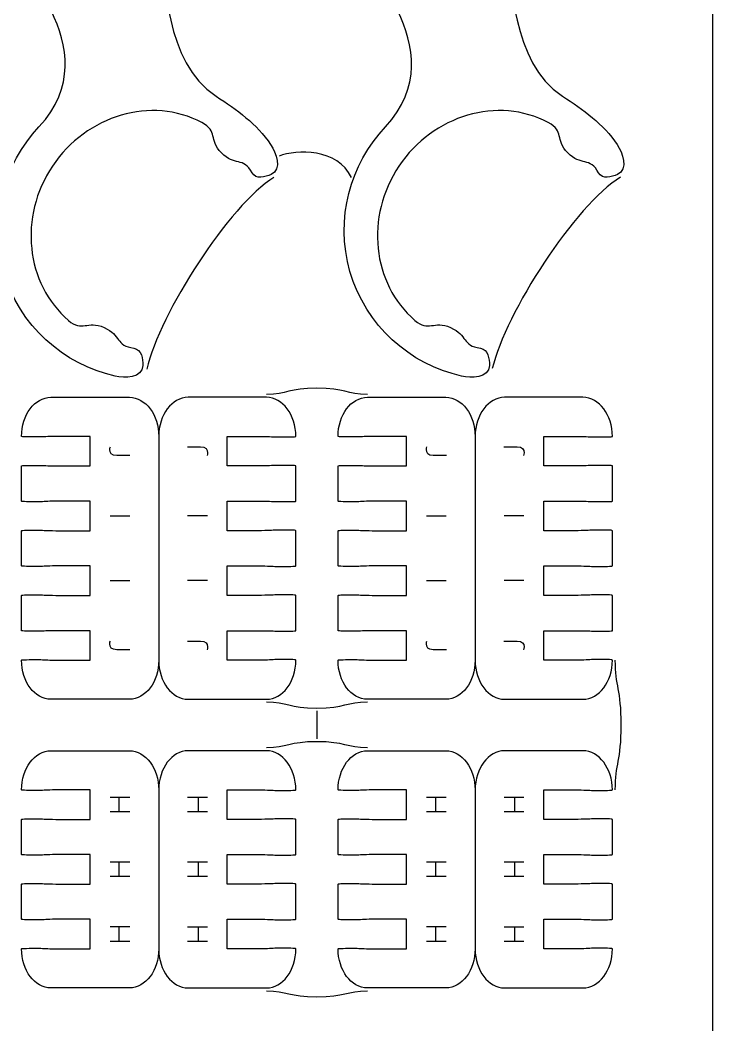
# Model space of a CAD drawing. Extents: x 0 to 250, y 0 to 300.
# Drawn here: x 179.3 to 250, y 72.2 to 174.8 of the extents above; entities that cross this region are included whole.
import ezdxf

# ---------------------------------------------------------------- set-up
doc = ezdxf.new("R2010")
doc.units = 0
doc.header["$MEASUREMENT"] = 0
doc.layers.add('DEFAULT', color=7, linetype='CONTINUOUS')

msp = doc.modelspace()

# ---------------------------------------------------------------- linework, layer by layer
at = {"layer": 'DEFAULT', "color": 250}
for points in [[(188.49, 124.18), (190.51, 124.18)], [(198.43, 124.18), (196.41, 124.18)], [(220.8, 124.18), (222.82, 124.18)], [(230.74, 124.18), (228.72, 124.18)], [(188.49, 117.57), (190.51, 117.57)], [(198.43, 117.57), (196.41, 117.57)], [(220.8, 117.57), (222.82, 117.57)], [(230.74, 117.57), (228.72, 117.57)], [(188.49, 95.46), (190.51, 95.46)], [(189.43, 93.96), (189.43, 95.46)], [(196.41, 95.46), (198.43, 95.46)], [(197.48, 95.46), (197.48, 93.96)], [(220.8, 95.46), (222.82, 95.46)], [(221.75, 93.96), (221.75, 95.46)], [(228.72, 95.46), (230.74, 95.46)], [(229.8, 95.46), (229.8, 93.96)], [(190.51, 93.96), (188.49, 93.96)], [(198.43, 93.96), (196.41, 93.96)], [(222.82, 93.96), (220.8, 93.96)], [(230.74, 93.96), (228.72, 93.96)], [(188.49, 88.86), (190.51, 88.86)], [(189.43, 87.36), (189.43, 88.86)], [(196.41, 88.86), (198.43, 88.86)], [(197.48, 88.86), (197.48, 87.36)], [(220.8, 88.86), (222.82, 88.86)], [(221.75, 87.36), (221.75, 88.86)], [(228.72, 88.86), (230.74, 88.86)], [(229.8, 88.86), (229.8, 87.36)], [(190.51, 87.36), (188.49, 87.36)], [(198.43, 87.36), (196.41, 87.36)], [(222.82, 87.36), (220.8, 87.36)], [(230.74, 87.36), (228.72, 87.36)], [(188.49, 82.26), (190.51, 82.26)], [(189.43, 80.75), (189.43, 82.26)], [(196.41, 82.25), (198.43, 82.25)], [(197.48, 82.25), (197.48, 80.75)], [(220.8, 82.26), (222.82, 82.26)], [(221.75, 80.75), (221.75, 82.26)], [(228.72, 82.25), (230.74, 82.25)], [(229.8, 82.25), (229.8, 80.75)], [(190.51, 80.75), (188.49, 80.75)], [(198.43, 80.75), (196.41, 80.75)], [(222.82, 80.75), (220.8, 80.75)], [(230.74, 80.75), (228.72, 80.75)]]:
    msp.add_lwpolyline(points, dxfattribs=at)
at = {"layer": 'DEFAULT', "color": 6}
msp.add_lwpolyline([(209.62, 104.27), (209.62, 101.43)], dxfattribs=at)
at = {"layer": 'DEFAULT', "color": 1}
for points, knots in [([(240.05, 0.05), (163.38, 0.05), (86.72, 0.05), (10.05, 0.05), (4.53, 0.05), (0.05, 4.53), (0.05, 10.05), (0.05, 103.38), (0.05, 196.72), (0.05, 290.05), (0.05, 295.57), (4.53, 300.05), (10.05, 300.05), (86.72, 300.05), (163.38, 300.05), (240.05, 300.05), (245.57, 300.05), (250.05, 295.57), (250.05, 290.05), (250.05, 196.72), (250.05, 103.38), (250.05, 10.05), (250.05, 4.53), (245.57, 0.05), (240.05, 0.05)], [0, 0, 0, 0, 651.969, 651.969, 651.969, 652.969, 652.969, 652.969, 1446.669, 1446.669, 1446.669, 1447.669, 1447.669, 1447.669, 2099.638, 2099.638, 2099.638, 2100.638, 2100.638, 2100.638, 2894.338, 2894.338, 2894.338, 2895.338, 2895.338, 2895.338, 2895.338]), ([(192.83, 183.28), (194.51, 178.72), (193.92, 170.56), (199.32, 167.01), (201.42, 165.63), (203.49, 164.19), (204.89, 162.07), (205.44, 161.24), (206.09, 159.55), (204.93, 159.02), (204.33, 158.77), (203.39, 158.48), (203, 159.19), (202.11, 160.84), (201.21, 159.84), (199.86, 161.23), (198.52, 162.6), (199.55, 163.43), (197.86, 164.32), (192.73, 167.04), (186.09, 165.07), (182.61, 159.88), (179.14, 154.7), (179.87, 147.9), (184.24, 144.12), (185.66, 142.89), (186.12, 144.19), (187.89, 143.4), (189.65, 142.62), (189.04, 141.54), (190.93, 141.29), (191.72, 141.18), (191.86, 140.19), (191.84, 139.53), (191.79, 138.19), (189.96, 138.23), (189.01, 138.44), (183.73, 139.63), (179.22, 143.56), (177.61, 149.13), (176.06, 154.53), (177.66, 160.04), (181.23, 163.88), (188.75, 171.97), (177.97, 181.2), (178.57, 182.29), (178.65, 182.44), (178.9, 183.01), (179.37, 183.85), (179.65, 184.36), (179.8, 184.51), (180.26, 185.36), (180.68, 186.12), (181.95, 188.42), (181.95, 188.42), (181.07, 188.91), (180.2, 189.39), (179.32, 189.87), (179.32, 189.87), (178.05, 187.57), (177.63, 186.81), (177.16, 185.96), (177.11, 185.76), (176.83, 185.25), (176.36, 184.4), (175.98, 183.71), (175.94, 183.74), (172.57, 185.6), (173.62, 188.8), (175.8, 192.75), (176.93, 194.79), (178.05, 196.84), (179.18, 198.88), (182.56, 205.01), (188.45, 196.79), (181.13, 216.48), (177.16, 227.15), (176.09, 222.63), (173.05, 233.16), (172.45, 235.23), (173.6, 237.37), (175.62, 237.96), (175.68, 237.96), (175.89, 237.22), (176.16, 236.3), (176.32, 235.73), (176.32, 235.53), (176.59, 234.6), (176.83, 233.76), (177.57, 231.23), (177.57, 231.23), (178.53, 231.51), (179.49, 231.79), (180.45, 232.07), (180.45, 232.07), (179.72, 234.59), (179.48, 235.44), (179.21, 236.36), (179.11, 236.53), (178.94, 237.1), (178.67, 238.03), (178.46, 238.78), (178.5, 238.79), (179.04, 238.95), (176.94, 244.66), (177.61, 245.89), (178.45, 247.42), (180.14, 250.49), (180.99, 252.03), (181.8, 253.49), (185.01, 253.97), (185.67, 253.26), (185.71, 253.23), (185.33, 252.55), (184.87, 251.7), (184.59, 251.19), (184.44, 251.04), (183.98, 250.2), (183.55, 249.43), (182.29, 247.13), (182.29, 247.13), (183.16, 246.65), (184.04, 246.16), (184.91, 245.68), (184.91, 245.68), (186.18, 247.98), (186.6, 248.75), (187.07, 249.59), (187.12, 249.79), (187.41, 250.3), (187.88, 251.15), (188.25, 251.83), (188.3, 251.81), (189.18, 251.33), (189.34, 251.1), (189.73, 250.1)], [0, 0, 0, 0, 1, 1, 1, 2, 2, 2, 3, 3, 3, 4, 4, 4, 5, 5, 5, 6, 6, 6, 7, 7, 7, 8, 8, 8, 9, 9, 9, 10, 10, 10, 11, 11, 11, 12, 12, 12, 13, 13, 13, 14, 14, 14, 15, 15, 15, 16, 16, 16, 17, 17, 17, 18, 18, 18, 26.506358, 26.506358, 26.506358, 27.506358, 27.506358, 27.506358, 28.506358, 28.506358, 28.506358, 29.506358, 29.506358, 29.506358, 30.506358, 30.506358, 30.506358, 50.346385, 50.346385, 50.346385, 51.346385, 51.346385, 51.346385, 52.346385, 52.346385, 52.346385, 53.346385, 53.346385, 53.346385, 54.346385, 54.346385, 54.346385, 55.346385, 55.346385, 55.346385, 56.346385, 56.346385, 56.346385, 64.855115, 64.855115, 64.855115, 65.855115, 65.855115, 65.855115, 66.855115, 66.855115, 66.855115, 67.855115, 67.855115, 67.855115, 68.855115, 68.855115, 68.855115, 69.855115, 69.855115, 69.855115, 70.855115, 70.855115, 70.855115, 71.855115, 71.855115, 71.855115, 72.855115, 72.855115, 72.855115, 73.855115, 73.855115, 73.855115, 82.347886, 82.347886, 82.347886, 83.347886, 83.347886, 83.347886, 84.347886, 84.347886, 84.347886, 85.347886, 85.347886, 85.347886, 86.347886, 86.347886, 86.347886, 86.347886]), ([(228.2, 183.28), (229.89, 178.72), (229.3, 170.56), (234.69, 167.01), (236.79, 165.63), (238.87, 164.19), (240.27, 162.07), (240.82, 161.24), (241.46, 159.55), (240.3, 159.02), (239.71, 158.77), (238.77, 158.48), (238.38, 159.19), (237.49, 160.84), (236.59, 159.84), (235.23, 161.23), (233.9, 162.6), (234.92, 163.43), (233.24, 164.32), (228.11, 167.04), (221.47, 165.07), (217.99, 159.88), (214.52, 154.7), (215.24, 147.9), (219.62, 144.12), (221.04, 142.89), (221.49, 144.19), (223.27, 143.4), (225.03, 142.62), (224.42, 141.54), (226.31, 141.29), (227.1, 141.18), (227.24, 140.19), (227.22, 139.53), (227.17, 138.19), (225.33, 138.23), (224.39, 138.44), (219.1, 139.63), (214.6, 143.56), (212.99, 149.13), (211.43, 154.53), (213.04, 160.04), (216.6, 163.88), (224.13, 171.97), (213.34, 181.2), (213.95, 182.29), (214.03, 182.44), (214.28, 183.01), (214.75, 183.85), (215.03, 184.36), (215.17, 184.51), (215.64, 185.36), (216.06, 186.12), (217.33, 188.42), (217.33, 188.42), (216.45, 188.91), (215.58, 189.39), (214.7, 189.87), (214.7, 189.87), (213.43, 187.57), (213.01, 186.81), (212.54, 185.96), (212.49, 185.76), (212.21, 185.25), (211.74, 184.4), (211.36, 183.71), (211.32, 183.74), (207.95, 185.6), (209, 188.8), (211.18, 192.75), (212.3, 194.79), (213.43, 196.84), (214.55, 198.88), (217.94, 205.01), (223.82, 196.79), (216.51, 216.48), (212.54, 227.15), (211.47, 222.63), (208.42, 233.16), (207.83, 235.23), (208.98, 237.37), (211, 237.96), (211.05, 237.96), (211.27, 237.22), (211.53, 236.3), (211.7, 235.73), (211.7, 235.53), (211.97, 234.6), (212.21, 233.76), (212.94, 231.23), (212.94, 231.23), (213.91, 231.51), (214.87, 231.79), (215.83, 232.07), (215.83, 232.07), (215.1, 234.59), (214.86, 235.44), (214.58, 236.36), (214.48, 236.53), (214.32, 237.1), (214.05, 238.03), (213.83, 238.78), (213.88, 238.79), (214.42, 238.95), (212.32, 244.66), (212.98, 245.89), (213.83, 247.42), (215.51, 250.49), (216.36, 252.03), (217.18, 253.49), (220.39, 253.97), (221.04, 253.26), (221.09, 253.23), (220.71, 252.55), (220.25, 251.7), (219.96, 251.19), (219.82, 251.04), (219.35, 250.2), (218.93, 249.43), (217.66, 247.13), (217.66, 247.13), (218.54, 246.65), (219.41, 246.16), (220.29, 245.68), (220.29, 245.68), (221.56, 247.98), (221.98, 248.75), (222.45, 249.59), (222.5, 249.79), (222.78, 250.3), (223.25, 251.15), (223.63, 251.83), (223.67, 251.81), (224.56, 251.33), (224.72, 251.1), (225.11, 250.1)], [0, 0, 0, 0, 1, 1, 1, 2, 2, 2, 3, 3, 3, 4, 4, 4, 5, 5, 5, 6, 6, 6, 7, 7, 7, 8, 8, 8, 9, 9, 9, 10, 10, 10, 11, 11, 11, 12, 12, 12, 13, 13, 13, 14, 14, 14, 15, 15, 15, 16, 16, 16, 17, 17, 17, 18, 18, 18, 26.507234, 26.507234, 26.507234, 27.507234, 27.507234, 27.507234, 28.507234, 28.507234, 28.507234, 29.507234, 29.507234, 29.507234, 30.507234, 30.507234, 30.507234, 50.34726, 50.34726, 50.34726, 51.34726, 51.34726, 51.34726, 52.34726, 52.34726, 52.34726, 53.34726, 53.34726, 53.34726, 54.34726, 54.34726, 54.34726, 55.34726, 55.34726, 55.34726, 56.34726, 56.34726, 56.34726, 64.85599, 64.85599, 64.85599, 65.85599, 65.85599, 65.85599, 66.85599, 66.85599, 66.85599, 67.85599, 67.85599, 67.85599, 68.85599, 68.85599, 68.85599, 69.85599, 69.85599, 69.85599, 70.85599, 70.85599, 70.85599, 71.85599, 71.85599, 71.85599, 72.85599, 72.85599, 72.85599, 73.85599, 73.85599, 73.85599, 82.348762, 82.348762, 82.348762, 83.348762, 83.348762, 83.348762, 84.348762, 84.348762, 84.348762, 85.348762, 85.348762, 85.348762, 86.348762, 86.348762, 86.348762, 86.348762]), ([(193.46, 109.46), (193.46, 107.25), (192.11, 105.46), (190.46, 105.46), (187.79, 105.46), (185.12, 105.46), (182.45, 105.46), (180.8, 105.46), (179.45, 107.25), (179.45, 109.46), (179.45, 109.51), (180.24, 109.51), (181.2, 109.51), (181.79, 109.51), (181.99, 109.46), (182.95, 109.46), (184.12, 109.46), (185.29, 109.46), (186.45, 109.46), (186.45, 110.46), (186.45, 111.46), (186.45, 112.46), (185.29, 112.46), (184.12, 112.46), (182.95, 112.46), (181.99, 112.46), (181.79, 112.41), (181.2, 112.41), (180.24, 112.41), (179.45, 112.41), (179.45, 112.46), (179.45, 113.67), (179.45, 114.87), (179.45, 116.07), (179.45, 116.12), (180.24, 116.12), (181.2, 116.12), (181.79, 116.12), (181.99, 116.07), (182.95, 116.07), (184.12, 116.07), (185.29, 116.07), (186.45, 116.07), (186.45, 117.07), (186.45, 118.07), (186.45, 119.07), (185.29, 119.07), (184.12, 119.07), (182.95, 119.07), (181.99, 119.07), (181.79, 119.02), (181.2, 119.02), (180.24, 119.02), (179.45, 119.02), (179.45, 119.07), (179.45, 120.27), (179.45, 121.47), (179.45, 122.67), (179.45, 122.72), (180.24, 122.72), (181.2, 122.72), (181.79, 122.72), (181.99, 122.67), (182.95, 122.67), (184.12, 122.67), (185.29, 122.67), (186.45, 122.67), (186.45, 123.67), (186.45, 124.68), (186.45, 125.68), (185.29, 125.68), (184.12, 125.68), (182.95, 125.68), (181.99, 125.68), (181.79, 125.62), (181.2, 125.62), (180.24, 125.62), (179.45, 125.62), (179.45, 125.68), (179.45, 126.88), (179.45, 128.08), (179.45, 129.28), (179.45, 129.33), (180.24, 129.33), (181.2, 129.33), (181.79, 129.33), (181.99, 129.28), (182.95, 129.28), (184.12, 129.28), (185.29, 129.28), (186.45, 129.28), (186.45, 130.28), (186.45, 131.28), (186.45, 132.28), (185.29, 132.28), (184.12, 132.28), (182.95, 132.28), (181.99, 132.28), (181.79, 132.23), (181.2, 132.23), (180.24, 132.23), (179.45, 132.23), (179.45, 132.28), (179.45, 134.5), (180.8, 136.28), (182.45, 136.28), (185.12, 136.28), (187.79, 136.28), (190.46, 136.28), (192.11, 136.28), (193.46, 134.5), (193.46, 132.28)], [0, 0, 0, 0, 1, 1, 1, 23.68, 23.68, 23.68, 24.68, 24.68, 24.68, 25.68, 25.68, 25.68, 26.68, 26.68, 26.68, 36.61, 36.61, 36.61, 45.12, 45.12, 45.12, 55.05, 55.05, 55.05, 56.05, 56.05, 56.05, 57.05, 57.05, 57.05, 67.27, 67.27, 67.27, 68.27, 68.27, 68.27, 69.27, 69.27, 69.27, 79.2, 79.2, 79.2, 87.71, 87.71, 87.71, 97.64, 97.64, 97.64, 98.64, 98.64, 98.64, 99.64, 99.64, 99.64, 109.85, 109.85, 109.85, 110.85, 110.85, 110.85, 111.85, 111.85, 111.85, 121.78, 121.78, 121.78, 130.29, 130.29, 130.29, 140.22, 140.22, 140.22, 141.22, 141.22, 141.22, 142.22, 142.22, 142.22, 152.44, 152.44, 152.44, 153.44, 153.44, 153.44, 154.44, 154.44, 154.44, 164.37, 164.37, 164.37, 172.88, 172.88, 172.88, 182.81, 182.81, 182.81, 183.81, 183.81, 183.81, 184.81, 184.81, 184.81, 185.81, 185.81, 185.81, 208.49, 208.49, 208.49, 209.49, 209.49, 209.49, 209.49]), ([(205.71, 129.33), (206.68, 129.33), (207.46, 129.33), (207.46, 129.28), (207.46, 128.08), (207.46, 126.88), (207.46, 125.68), (207.46, 125.63), (206.68, 125.63), (205.71, 125.63), (205.12, 125.63), (204.93, 125.68), (203.96, 125.68), (202.8, 125.68), (201.63, 125.68), (200.46, 125.68), (200.46, 124.68), (200.46, 123.67), (200.46, 122.67), (201.63, 122.67), (202.8, 122.67), (203.96, 122.67), (204.93, 122.67), (205.12, 122.73), (205.71, 122.73), (206.68, 122.73), (207.46, 122.73), (207.46, 122.67), (207.46, 121.47), (207.46, 120.27), (207.46, 119.07), (207.46, 119.02), (206.68, 119.02), (205.71, 119.02), (205.12, 119.02), (204.93, 119.07), (203.96, 119.07), (202.8, 119.07), (201.63, 119.07), (200.46, 119.07), (200.46, 118.07), (200.46, 117.07), (200.46, 116.07), (201.63, 116.07), (202.8, 116.07), (203.96, 116.07), (204.93, 116.07), (205.12, 116.12), (205.71, 116.12), (206.68, 116.12), (207.46, 116.12), (207.46, 116.07), (207.46, 114.87), (207.46, 113.67), (207.46, 112.46), (207.46, 112.42), (206.68, 112.42), (205.71, 112.42), (205.12, 112.42), (204.93, 112.46), (203.96, 112.46), (202.8, 112.46), (201.63, 112.46), (200.46, 112.46), (200.46, 111.46), (200.46, 110.46), (200.46, 109.46), (201.63, 109.46), (202.8, 109.46), (203.96, 109.46), (204.93, 109.46), (205.12, 109.52), (205.71, 109.52), (206.68, 109.52), (207.46, 109.52), (207.46, 109.46), (207.46, 107.25), (206.12, 105.46), (204.46, 105.46), (201.79, 105.46), (199.13, 105.46), (196.46, 105.46), (194.8, 105.46), (193.46, 107.25), (193.46, 109.46), (193.46, 117.07), (193.46, 124.68), (193.46, 132.28), (193.46, 134.49), (194.8, 136.28), (196.46, 136.28), (199.13, 136.28), (201.79, 136.28), (204.46, 136.28), (206.12, 136.28), (207.46, 134.49), (207.46, 132.28), (207.46, 132.23), (206.68, 132.23), (205.71, 132.23), (205.12, 132.23), (204.93, 132.28), (203.96, 132.28), (202.8, 132.28), (201.63, 132.28), (200.46, 132.28), (200.46, 131.28), (200.46, 130.28), (200.46, 129.28), (201.63, 129.28), (202.8, 129.28), (203.96, 129.28), (204.93, 129.28), (205.12, 129.33), (205.71, 129.33)], [1, 1, 1, 1, 2, 2, 2, 12.22, 12.22, 12.22, 13.22, 13.22, 13.22, 14.22, 14.22, 14.22, 24.15, 24.15, 24.15, 32.66, 32.66, 32.66, 42.59, 42.59, 42.59, 43.59, 43.59, 43.59, 44.59, 44.59, 44.59, 54.8, 54.8, 54.8, 55.8, 55.8, 55.8, 56.8, 56.8, 56.8, 66.73, 66.73, 66.73, 75.24, 75.24, 75.24, 85.17, 85.17, 85.17, 86.17, 86.17, 86.17, 87.17, 87.17, 87.17, 97.39, 97.39, 97.39, 98.39, 98.39, 98.39, 99.39, 99.39, 99.39, 109.32, 109.32, 109.32, 117.83, 117.83, 117.83, 127.76, 127.76, 127.76, 128.76, 128.76, 128.76, 129.76, 129.76, 129.76, 130.76, 130.76, 130.76, 153.44, 153.44, 153.44, 154.44, 154.44, 154.44, 219.13, 219.13, 219.13, 220.13, 220.13, 220.13, 242.81, 242.81, 242.81, 243.81, 243.81, 243.81, 244.81, 244.81, 244.81, 245.81, 245.81, 245.81, 255.74, 255.74, 255.74, 264.25, 264.25, 264.25, 274.18, 274.18, 274.18, 275.18, 275.18, 275.18, 275.18]), ([(225.77, 109.46), (225.77, 107.25), (224.43, 105.46), (222.77, 105.46), (220.1, 105.46), (217.44, 105.46), (214.77, 105.46), (213.11, 105.46), (211.77, 107.25), (211.77, 109.46), (211.77, 109.51), (212.55, 109.51), (213.52, 109.51), (214.11, 109.51), (214.3, 109.46), (215.27, 109.46), (216.44, 109.46), (217.6, 109.46), (218.77, 109.46), (218.77, 110.46), (218.77, 111.46), (218.77, 112.46), (217.6, 112.46), (216.44, 112.46), (215.27, 112.46), (214.3, 112.46), (214.11, 112.41), (213.52, 112.41), (212.55, 112.41), (211.77, 112.41), (211.77, 112.46), (211.77, 113.67), (211.77, 114.87), (211.77, 116.07), (211.77, 116.12), (212.55, 116.12), (213.52, 116.12), (214.11, 116.12), (214.3, 116.07), (215.27, 116.07), (216.44, 116.07), (217.6, 116.07), (218.77, 116.07), (218.77, 117.07), (218.77, 118.07), (218.77, 119.07), (217.6, 119.07), (216.44, 119.07), (215.27, 119.07), (214.3, 119.07), (214.11, 119.02), (213.52, 119.02), (212.55, 119.02), (211.77, 119.02), (211.77, 119.07), (211.77, 120.27), (211.77, 121.47), (211.77, 122.67), (211.77, 122.72), (212.55, 122.72), (213.52, 122.72), (214.11, 122.72), (214.3, 122.67), (215.27, 122.67), (216.44, 122.67), (217.6, 122.67), (218.77, 122.67), (218.77, 123.67), (218.77, 124.68), (218.77, 125.68), (217.6, 125.68), (216.44, 125.68), (215.27, 125.68), (214.3, 125.68), (214.11, 125.62), (213.52, 125.62), (212.55, 125.62), (211.77, 125.62), (211.77, 125.68), (211.77, 126.88), (211.77, 128.08), (211.77, 129.28), (211.77, 129.33), (212.55, 129.33), (213.52, 129.33), (214.11, 129.33), (214.3, 129.28), (215.27, 129.28), (216.44, 129.28), (217.6, 129.28), (218.77, 129.28), (218.77, 130.28), (218.77, 131.28), (218.77, 132.28), (217.6, 132.28), (216.44, 132.28), (215.27, 132.28), (214.3, 132.28), (214.11, 132.23), (213.52, 132.23), (212.55, 132.23), (211.77, 132.23), (211.77, 132.28), (211.77, 134.5), (213.11, 136.28), (214.77, 136.28), (217.44, 136.28), (220.1, 136.28), (222.77, 136.28), (224.43, 136.28), (225.77, 134.5), (225.77, 132.28)], [0, 0, 0, 0, 1, 1, 1, 23.68, 23.68, 23.68, 24.68, 24.68, 24.68, 25.68, 25.68, 25.68, 26.68, 26.68, 26.68, 36.61, 36.61, 36.61, 45.12, 45.12, 45.12, 55.05, 55.05, 55.05, 56.05, 56.05, 56.05, 57.05, 57.05, 57.05, 67.27, 67.27, 67.27, 68.27, 68.27, 68.27, 69.27, 69.27, 69.27, 79.2, 79.2, 79.2, 87.71, 87.71, 87.71, 97.64, 97.64, 97.64, 98.64, 98.64, 98.64, 99.64, 99.64, 99.64, 109.85, 109.85, 109.85, 110.85, 110.85, 110.85, 111.85, 111.85, 111.85, 121.78, 121.78, 121.78, 130.29, 130.29, 130.29, 140.22, 140.22, 140.22, 141.22, 141.22, 141.22, 142.22, 142.22, 142.22, 152.44, 152.44, 152.44, 153.44, 153.44, 153.44, 154.44, 154.44, 154.44, 164.37, 164.37, 164.37, 172.88, 172.88, 172.88, 182.81, 182.81, 182.81, 183.81, 183.81, 183.81, 184.81, 184.81, 184.81, 185.81, 185.81, 185.81, 208.49, 208.49, 208.49, 209.49, 209.49, 209.49, 209.49]), ([(238.03, 129.33), (239, 129.33), (239.78, 129.33), (239.78, 129.28), (239.78, 128.08), (239.78, 126.88), (239.78, 125.68), (239.78, 125.63), (239, 125.63), (238.03, 125.63), (237.44, 125.63), (237.25, 125.68), (236.28, 125.68), (235.11, 125.68), (233.94, 125.68), (232.78, 125.68), (232.78, 124.68), (232.78, 123.67), (232.78, 122.67), (233.94, 122.67), (235.11, 122.67), (236.28, 122.67), (237.25, 122.67), (237.44, 122.73), (238.03, 122.73), (239, 122.73), (239.78, 122.73), (239.78, 122.67), (239.78, 121.47), (239.78, 120.27), (239.78, 119.07), (239.78, 119.02), (239, 119.02), (238.03, 119.02), (237.44, 119.02), (237.25, 119.07), (236.28, 119.07), (235.11, 119.07), (233.94, 119.07), (232.78, 119.07), (232.78, 118.07), (232.78, 117.07), (232.78, 116.07), (233.94, 116.07), (235.11, 116.07), (236.28, 116.07), (237.25, 116.07), (237.44, 116.12), (238.03, 116.12), (239, 116.12), (239.78, 116.12), (239.78, 116.07), (239.78, 114.87), (239.78, 113.67), (239.78, 112.46), (239.78, 112.42), (239, 112.42), (238.03, 112.42), (237.44, 112.42), (237.25, 112.46), (236.28, 112.46), (235.11, 112.46), (233.94, 112.46), (232.78, 112.46), (232.78, 111.46), (232.78, 110.46), (232.78, 109.46), (233.94, 109.46), (235.11, 109.46), (236.28, 109.46), (237.25, 109.46), (237.44, 109.52), (238.03, 109.52), (239, 109.52), (239.78, 109.52), (239.78, 109.46), (239.78, 107.25), (238.43, 105.46), (236.78, 105.46), (234.11, 105.46), (231.44, 105.46), (228.78, 105.46), (227.12, 105.46), (225.77, 107.25), (225.77, 109.46), (225.77, 117.07), (225.77, 124.68), (225.77, 132.28), (225.77, 134.49), (227.12, 136.28), (228.78, 136.28), (231.44, 136.28), (234.11, 136.28), (236.78, 136.28), (238.43, 136.28), (239.78, 134.49), (239.78, 132.28), (239.78, 132.23), (239, 132.23), (238.03, 132.23), (237.44, 132.23), (237.25, 132.28), (236.28, 132.28), (235.11, 132.28), (233.94, 132.28), (232.78, 132.28), (232.78, 131.28), (232.78, 130.28), (232.78, 129.28), (233.94, 129.28), (235.11, 129.28), (236.28, 129.28), (237.25, 129.28), (237.44, 129.33), (238.03, 129.33)], [1, 1, 1, 1, 2, 2, 2, 12.22, 12.22, 12.22, 13.22, 13.22, 13.22, 14.22, 14.22, 14.22, 24.15, 24.15, 24.15, 32.66, 32.66, 32.66, 42.59, 42.59, 42.59, 43.59, 43.59, 43.59, 44.59, 44.59, 44.59, 54.8, 54.8, 54.8, 55.8, 55.8, 55.8, 56.8, 56.8, 56.8, 66.73, 66.73, 66.73, 75.24, 75.24, 75.24, 85.17, 85.17, 85.17, 86.17, 86.17, 86.17, 87.17, 87.17, 87.17, 97.39, 97.39, 97.39, 98.39, 98.39, 98.39, 99.39, 99.39, 99.39, 109.32, 109.32, 109.32, 117.83, 117.83, 117.83, 127.76, 127.76, 127.76, 128.76, 128.76, 128.76, 129.76, 129.76, 129.76, 130.76, 130.76, 130.76, 153.44, 153.44, 153.44, 154.44, 154.44, 154.44, 219.13, 219.13, 219.13, 220.13, 220.13, 220.13, 242.81, 242.81, 242.81, 243.81, 243.81, 243.81, 244.81, 244.81, 244.81, 245.81, 245.81, 245.81, 255.74, 255.74, 255.74, 264.25, 264.25, 264.25, 274.18, 274.18, 274.18, 275.18, 275.18, 275.18, 275.18]), ([(193.46, 80), (193.46, 77.8), (192.11, 76), (190.46, 76), (187.79, 76), (185.12, 76), (182.45, 76), (180.8, 76), (179.45, 77.8), (179.45, 80), (179.45, 80.05), (180.24, 80.05), (181.2, 80.05), (181.79, 80.05), (181.99, 80), (182.95, 80), (184.12, 80), (185.29, 80), (186.45, 80), (186.45, 81), (186.45, 82.01), (186.45, 83.01), (185.29, 83.01), (184.12, 83.01), (182.95, 83.01), (181.99, 83.01), (181.79, 82.95), (181.2, 82.95), (180.24, 82.95), (179.45, 82.95), (179.45, 83.01), (179.45, 84.21), (179.45, 85.41), (179.45, 86.61), (179.45, 86.66), (180.24, 86.66), (181.2, 86.66), (181.79, 86.66), (181.99, 86.61), (182.95, 86.61), (184.12, 86.61), (185.29, 86.61), (186.45, 86.61), (186.45, 87.61), (186.45, 88.61), (186.45, 89.61), (185.29, 89.61), (184.12, 89.61), (182.95, 89.61), (181.99, 89.61), (181.79, 89.56), (181.2, 89.56), (180.24, 89.56), (179.45, 89.56), (179.45, 89.61), (179.45, 90.81), (179.45, 92.01), (179.45, 93.21), (179.45, 93.26), (180.24, 93.26), (181.2, 93.26), (181.79, 93.26), (181.99, 93.21), (182.95, 93.21), (184.12, 93.21), (185.29, 93.21), (186.45, 93.21), (186.45, 94.21), (186.45, 95.21), (186.45, 96.21), (185.29, 96.21), (184.12, 96.21), (182.95, 96.21), (181.99, 96.21), (181.79, 96.16), (181.2, 96.16), (180.24, 96.16), (179.45, 96.16), (179.45, 96.21), (179.45, 98.42), (180.8, 100.21), (182.45, 100.21), (185.12, 100.21), (187.79, 100.21), (190.46, 100.21), (192.11, 100.21), (193.46, 98.42), (193.46, 96.21)], [0, 0, 0, 0, 1, 1, 1, 23.68, 23.68, 23.68, 24.68, 24.68, 24.68, 25.68, 25.68, 25.68, 26.68, 26.68, 26.68, 36.61, 36.61, 36.61, 45.12, 45.12, 45.12, 55.05, 55.05, 55.05, 56.05, 56.05, 56.05, 57.05, 57.05, 57.05, 67.26, 67.26, 67.26, 68.26, 68.26, 68.26, 69.26, 69.26, 69.26, 79.19, 79.19, 79.19, 87.7, 87.7, 87.7, 97.63, 97.63, 97.63, 98.63, 98.63, 98.63, 99.63, 99.63, 99.63, 109.831, 109.831, 109.831, 110.831, 110.831, 110.831, 111.831, 111.831, 111.831, 121.761, 121.761, 121.761, 130.271, 130.271, 130.271, 140.201, 140.201, 140.201, 141.201, 141.201, 141.201, 142.201, 142.201, 142.201, 143.201, 143.201, 143.201, 165.881, 165.881, 165.881, 166.881, 166.881, 166.881, 166.881]), ([(205.71, 93.26), (206.68, 93.26), (207.46, 93.26), (207.46, 93.21), (207.46, 92.01), (207.46, 90.81), (207.46, 89.61), (207.46, 89.56), (206.68, 89.56), (205.71, 89.56), (205.12, 89.56), (204.93, 89.61), (203.96, 89.61), (202.8, 89.61), (201.63, 89.61), (200.46, 89.61), (200.46, 88.61), (200.46, 87.61), (200.46, 86.61), (201.63, 86.61), (202.8, 86.61), (203.96, 86.61), (204.93, 86.61), (205.12, 86.66), (205.71, 86.66), (206.68, 86.66), (207.46, 86.66), (207.46, 86.61), (207.46, 85.41), (207.46, 84.21), (207.46, 83.01), (207.46, 82.96), (206.68, 82.96), (205.71, 82.96), (205.12, 82.96), (204.93, 83.01), (203.96, 83.01), (202.8, 83.01), (201.63, 83.01), (200.46, 83.01), (200.46, 82.01), (200.46, 81), (200.46, 80), (201.63, 80), (202.8, 80), (203.96, 80), (204.93, 80), (205.12, 80.06), (205.71, 80.06), (206.68, 80.06), (207.46, 80.06), (207.46, 80), (207.46, 77.79), (206.12, 76), (204.46, 76), (201.79, 76), (199.13, 76), (196.46, 76), (194.8, 76), (193.46, 77.79), (193.46, 80), (193.46, 85.41), (193.46, 90.81), (193.46, 96.21), (193.46, 98.42), (194.8, 100.21), (196.46, 100.21), (199.13, 100.21), (201.79, 100.21), (204.46, 100.21), (206.12, 100.21), (207.46, 98.42), (207.46, 96.21), (207.46, 96.16), (206.68, 96.16), (205.71, 96.16), (205.12, 96.16), (204.93, 96.21), (203.96, 96.21), (202.8, 96.21), (201.63, 96.21), (200.46, 96.21), (200.46, 95.21), (200.46, 94.21), (200.46, 93.21), (201.63, 93.21), (202.8, 93.21), (203.96, 93.21), (204.93, 93.21), (205.12, 93.26), (205.71, 93.26)], [1, 1, 1, 1, 2, 2, 2, 12.21, 12.21, 12.21, 13.21, 13.21, 13.21, 14.21, 14.21, 14.21, 24.14, 24.14, 24.14, 32.65, 32.65, 32.65, 42.58, 42.58, 42.58, 43.58, 43.58, 43.58, 44.58, 44.58, 44.58, 54.781, 54.781, 54.781, 55.781, 55.781, 55.781, 56.781, 56.781, 56.781, 66.711, 66.711, 66.711, 75.221, 75.221, 75.221, 85.151, 85.151, 85.151, 86.151, 86.151, 86.151, 87.151, 87.151, 87.151, 88.151, 88.151, 88.151, 110.831, 110.831, 110.831, 111.831, 111.831, 111.831, 157.772, 157.772, 157.772, 158.772, 158.772, 158.772, 181.452, 181.452, 181.452, 182.452, 182.452, 182.452, 183.452, 183.452, 183.452, 184.452, 184.452, 184.452, 194.382, 194.382, 194.382, 202.892, 202.892, 202.892, 212.822, 212.822, 212.822, 213.822, 213.822, 213.822, 213.822]), ([(225.77, 80), (225.77, 77.8), (224.43, 76), (222.77, 76), (220.1, 76), (217.44, 76), (214.77, 76), (213.11, 76), (211.77, 77.8), (211.77, 80), (211.77, 80.05), (212.55, 80.05), (213.52, 80.05), (214.11, 80.05), (214.3, 80), (215.27, 80), (216.44, 80), (217.6, 80), (218.77, 80), (218.77, 81), (218.77, 82.01), (218.77, 83.01), (217.6, 83.01), (216.44, 83.01), (215.27, 83.01), (214.3, 83.01), (214.11, 82.95), (213.52, 82.95), (212.55, 82.95), (211.77, 82.95), (211.77, 83.01), (211.77, 84.21), (211.77, 85.41), (211.77, 86.61), (211.77, 86.66), (212.55, 86.66), (213.52, 86.66), (214.11, 86.66), (214.3, 86.61), (215.27, 86.61), (216.44, 86.61), (217.6, 86.61), (218.77, 86.61), (218.77, 87.61), (218.77, 88.61), (218.77, 89.61), (217.6, 89.61), (216.44, 89.61), (215.27, 89.61), (214.3, 89.61), (214.11, 89.56), (213.52, 89.56), (212.55, 89.56), (211.77, 89.56), (211.77, 89.61), (211.77, 90.81), (211.77, 92.01), (211.77, 93.21), (211.77, 93.26), (212.55, 93.26), (213.52, 93.26), (214.11, 93.26), (214.3, 93.21), (215.27, 93.21), (216.44, 93.21), (217.6, 93.21), (218.77, 93.21), (218.77, 94.21), (218.77, 95.21), (218.77, 96.21), (217.6, 96.21), (216.44, 96.21), (215.27, 96.21), (214.3, 96.21), (214.11, 96.16), (213.52, 96.16), (212.55, 96.16), (211.77, 96.16), (211.77, 96.21), (211.77, 98.42), (213.11, 100.21), (214.77, 100.21), (217.44, 100.21), (220.1, 100.21), (222.77, 100.21), (224.43, 100.21), (225.77, 98.42), (225.77, 96.21)], [0, 0, 0, 0, 1, 1, 1, 23.68, 23.68, 23.68, 24.68, 24.68, 24.68, 25.68, 25.68, 25.68, 26.68, 26.68, 26.68, 36.61, 36.61, 36.61, 45.12, 45.12, 45.12, 55.05, 55.05, 55.05, 56.05, 56.05, 56.05, 57.05, 57.05, 57.05, 67.26, 67.26, 67.26, 68.26, 68.26, 68.26, 69.26, 69.26, 69.26, 79.19, 79.19, 79.19, 87.7, 87.7, 87.7, 97.63, 97.63, 97.63, 98.63, 98.63, 98.63, 99.63, 99.63, 99.63, 109.831, 109.831, 109.831, 110.831, 110.831, 110.831, 111.831, 111.831, 111.831, 121.761, 121.761, 121.761, 130.271, 130.271, 130.271, 140.201, 140.201, 140.201, 141.201, 141.201, 141.201, 142.201, 142.201, 142.201, 143.201, 143.201, 143.201, 165.881, 165.881, 165.881, 166.881, 166.881, 166.881, 166.881]), ([(238.03, 93.26), (239, 93.26), (239.78, 93.26), (239.78, 93.21), (239.78, 92.01), (239.78, 90.81), (239.78, 89.61), (239.78, 89.56), (239, 89.56), (238.03, 89.56), (237.44, 89.56), (237.25, 89.61), (236.28, 89.61), (235.11, 89.61), (233.94, 89.61), (232.78, 89.61), (232.78, 88.61), (232.78, 87.61), (232.78, 86.61), (233.94, 86.61), (235.11, 86.61), (236.28, 86.61), (237.25, 86.61), (237.44, 86.66), (238.03, 86.66), (239, 86.66), (239.78, 86.66), (239.78, 86.61), (239.78, 85.41), (239.78, 84.21), (239.78, 83.01), (239.78, 82.96), (239, 82.96), (238.03, 82.96), (237.44, 82.96), (237.25, 83.01), (236.28, 83.01), (235.11, 83.01), (233.94, 83.01), (232.78, 83.01), (232.78, 82.01), (232.78, 81), (232.78, 80), (233.94, 80), (235.11, 80), (236.28, 80), (237.25, 80), (237.44, 80.06), (238.03, 80.06), (239, 80.06), (239.78, 80.06), (239.78, 80), (239.78, 77.79), (238.43, 76), (236.78, 76), (234.11, 76), (231.44, 76), (228.78, 76), (227.12, 76), (225.77, 77.79), (225.77, 80), (225.77, 85.41), (225.77, 90.81), (225.77, 96.21), (225.77, 98.42), (227.12, 100.21), (228.78, 100.21), (231.44, 100.21), (234.11, 100.21), (236.78, 100.21), (238.43, 100.21), (239.78, 98.42), (239.78, 96.21), (239.78, 96.16), (239, 96.16), (238.03, 96.16), (237.44, 96.16), (237.25, 96.21), (236.28, 96.21), (235.11, 96.21), (233.94, 96.21), (232.78, 96.21), (232.78, 95.21), (232.78, 94.21), (232.78, 93.21), (233.94, 93.21), (235.11, 93.21), (236.28, 93.21), (237.25, 93.21), (237.44, 93.26), (238.03, 93.26)], [1, 1, 1, 1, 2, 2, 2, 12.21, 12.21, 12.21, 13.21, 13.21, 13.21, 14.21, 14.21, 14.21, 24.14, 24.14, 24.14, 32.65, 32.65, 32.65, 42.58, 42.58, 42.58, 43.58, 43.58, 43.58, 44.58, 44.58, 44.58, 54.781, 54.781, 54.781, 55.781, 55.781, 55.781, 56.781, 56.781, 56.781, 66.711, 66.711, 66.711, 75.221, 75.221, 75.221, 85.151, 85.151, 85.151, 86.151, 86.151, 86.151, 87.151, 87.151, 87.151, 88.151, 88.151, 88.151, 110.831, 110.831, 110.831, 111.831, 111.831, 111.831, 157.772, 157.772, 157.772, 158.772, 158.772, 158.772, 181.452, 181.452, 181.452, 182.452, 182.452, 182.452, 183.452, 183.452, 183.452, 184.452, 184.452, 184.452, 194.382, 194.382, 194.382, 202.892, 202.892, 202.892, 212.822, 212.822, 212.822, 213.822, 213.822, 213.822, 213.822])]:
    msp.add_open_spline(points, degree=3, knots=knots, dxfattribs=at)
at = {"layer": 'DEFAULT', "color": 6}
for points in [[(213.13, 158.71), (211.76, 161.69), (207.51, 161.62), (205.75, 160.88)], [(205.23, 158.72), (200.65, 155.94), (193.55, 144.8), (192.24, 139.16)], [(240.61, 158.73), (236.01, 155.97), (228.85, 144.87), (227.52, 139.23)]]:
    msp.add_open_spline(points, degree=3, dxfattribs=at)
for points in [[(214.77, 136.58), (212.68, 136.58), (212.46, 137.2), (209.62, 137.2), (206.77, 137.2), (206.55, 136.58), (204.46, 136.58)], [(240.08, 96.21), (240.08, 98.9), (240.69, 99.17), (240.69, 102.84), (240.69, 106.5), (240.08, 106.77), (240.08, 109.46)], [(204.46, 105.19), (206.56, 105.19), (206.77, 104.57), (209.62, 104.57), (212.46, 104.57), (212.68, 105.19), (214.77, 105.19)], [(214.77, 100.51), (212.68, 100.51), (212.46, 101.13), (209.62, 101.13), (206.77, 101.13), (206.55, 100.51), (204.46, 100.51)], [(204.46, 75.7), (206.56, 75.7), (206.77, 75.09), (209.62, 75.09), (212.46, 75.09), (212.68, 75.7), (214.77, 75.7)]]:
    msp.add_open_spline(points, degree=3, knots=[0, 0, 0, 0, 1, 1, 1, 2, 2, 2, 2], dxfattribs=at)
at = {"layer": 'DEFAULT', "color": 250}
for points in [[(190.52, 130.34), (190.07, 130.34), (189.62, 130.34), (189.17, 130.34), (188.63, 130.34), (188.47, 130.6), (188.47, 130.95), (188.47, 131.05), (188.49, 131.16), (188.52, 131.23)], [(196.39, 131.23), (196.84, 131.23), (197.29, 131.23), (197.74, 131.23), (198.28, 131.23), (198.45, 130.97), (198.45, 130.62), (198.45, 130.52), (198.42, 130.4), (198.4, 130.34)], [(222.84, 130.34), (222.39, 130.34), (221.94, 130.34), (221.49, 130.34), (220.95, 130.34), (220.79, 130.6), (220.79, 130.95), (220.79, 131.05), (220.81, 131.16), (220.83, 131.23)], [(228.71, 131.23), (229.16, 131.23), (229.61, 131.23), (230.06, 131.23), (230.6, 131.23), (230.76, 130.97), (230.76, 130.62), (230.76, 130.52), (230.74, 130.4), (230.71, 130.34)], [(190.52, 110.52), (190.07, 110.52), (189.62, 110.52), (189.17, 110.52), (188.63, 110.52), (188.47, 110.78), (188.47, 111.13), (188.47, 111.23), (188.49, 111.34), (188.52, 111.41)], [(196.39, 111.41), (196.84, 111.41), (197.29, 111.41), (197.74, 111.41), (198.28, 111.41), (198.45, 111.15), (198.45, 110.8), (198.45, 110.7), (198.42, 110.59), (198.4, 110.52)], [(222.84, 110.52), (222.39, 110.52), (221.94, 110.52), (221.49, 110.52), (220.95, 110.52), (220.79, 110.78), (220.79, 111.13), (220.79, 111.23), (220.81, 111.34), (220.83, 111.41)], [(228.71, 111.41), (229.16, 111.41), (229.61, 111.41), (230.06, 111.41), (230.6, 111.41), (230.76, 111.15), (230.76, 110.8), (230.76, 110.7), (230.74, 110.59), (230.71, 110.52)]]:
    msp.add_open_spline(points, degree=3, knots=[0, 0, 0, 0, 3.833, 3.833, 3.833, 4.833, 4.833, 4.833, 5.833, 5.833, 5.833, 5.833], dxfattribs=at)

doc.saveas('drawing.dxf')
